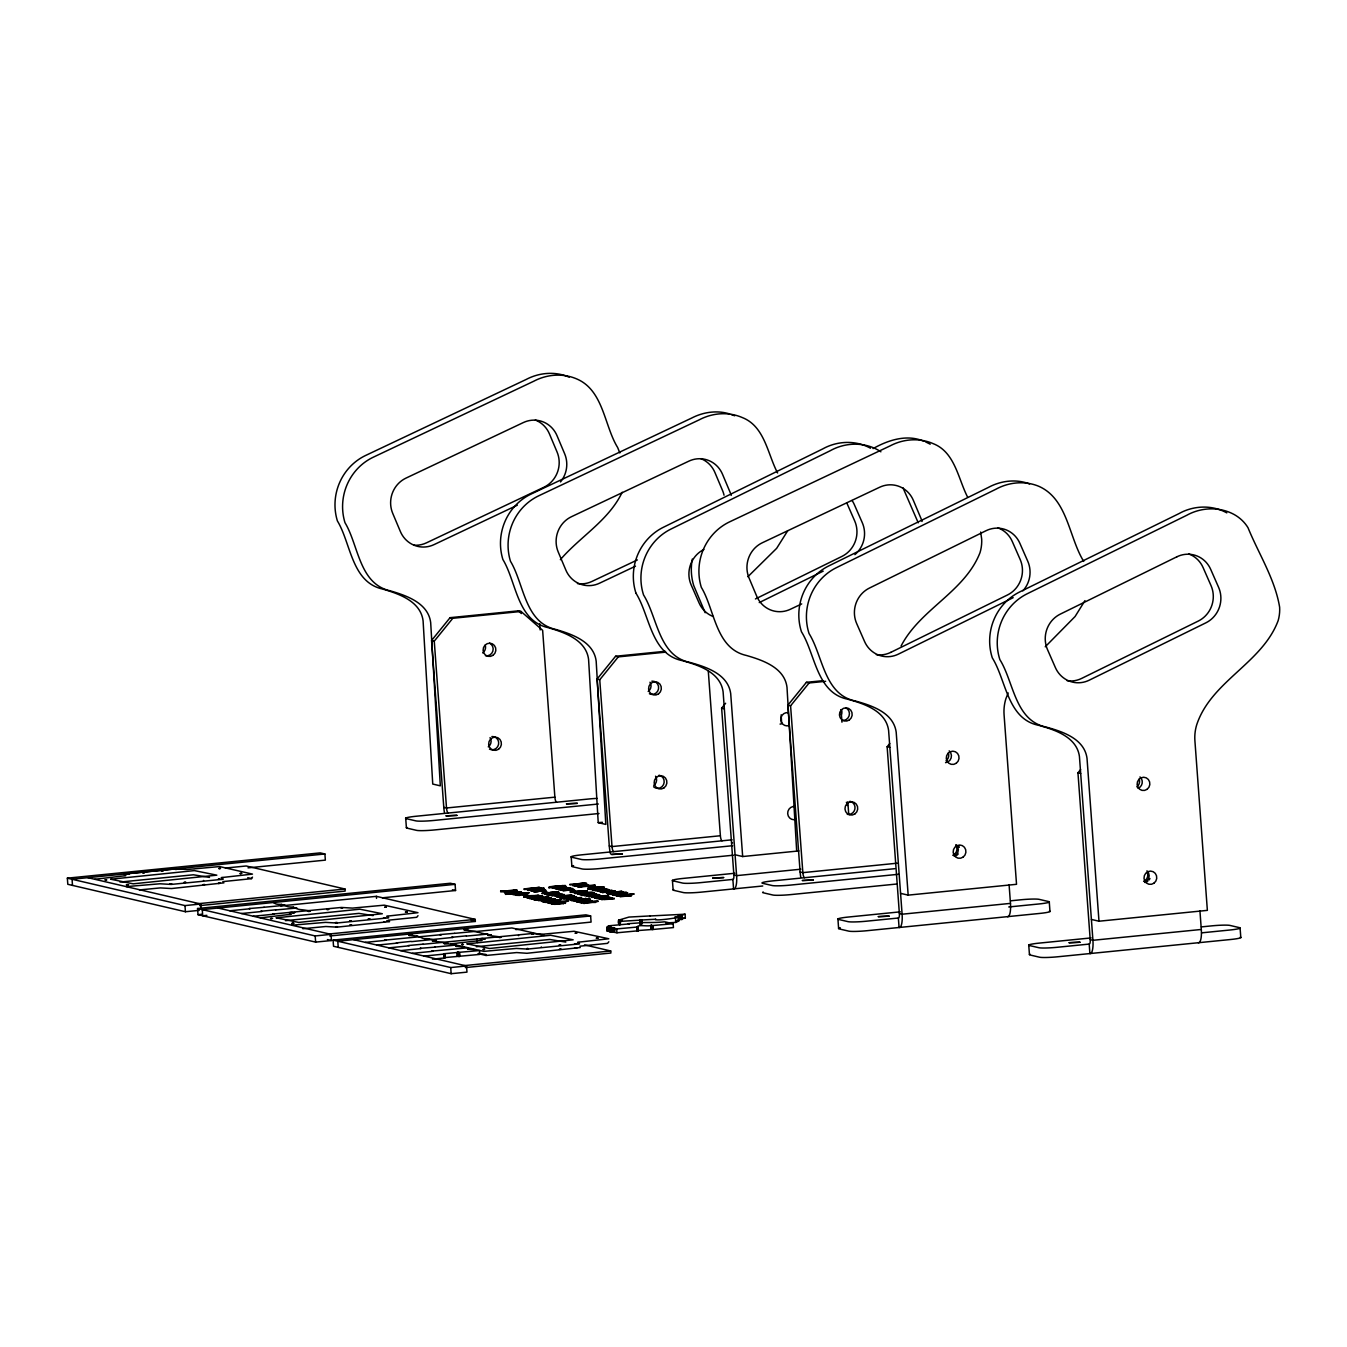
<?xml version="1.0" encoding="UTF-8"?>
<svg xmlns="http://www.w3.org/2000/svg" width="1347" height="1347" viewBox="0 0 1347 1347"><rect width="100%" height="100%" fill="white"/><g stroke="black" fill="none" stroke-linecap="round" stroke-linejoin="round"><path stroke-width="1.5" d="M531.897 889.795L524.202 888.902L539.238 887.404L533.715 888.144L540.467 888.313M616.926 893.297L608.844 893.92L606.504 892.842L621.523 891.344L616.017 892.084L623.358 892.438M533.176 890.3L531.29 891.192L534.641 890.35M547.32 900.469C536.426 897.489 541.511 904.157 550.418 900.857M605.561 889.997L606.992 889.71L603.591 888.969L606.419 889.087L604.668 890.232L612.228 890.418L608.204 891.091M607.042 890.35C584.783 891.394 609.063 891.95 607.935 890.081M1008.179 692.947L1005.889 698.706A42.01 40.174 -76.9 0 0 1004.071 714.718L1016.53 884.306L908.164 895.132L900.571 893.364M570.741 897.153L574.091 896.748L571.229 897.304M1084.958 600.644L1075.091 616.505L1045.238 646.796M622.162 492.278C608.793 520.447 580.136 536.628 560.352 559.695M787.658 530.853L776.663 548.33L747.871 576.735M901.092 645.988C920.203 609.012 964.822 591.804 980.06 552.539A38.491 36.807 -76.9 0 0 981.694 539.221L980.667 532.048M563.433 903.601L565.538 902.591L552.91 903.416L554.644 904.359L563.4 903.601L563.4 902.103C540.922 903.736 577.408 900.722 558.365 903.803C525.465 903.366 594.97 898.281 556.648 902.759M565.471 903.399L563.383 902.961L565.42 902.759M563.484 896.378L567.407 895.654M588.168 885.484L579.412 886.006L588.218 886.124M444.459 812.645A14.329 3.974 84.3 0 1 443.786 807.341L431.545 640.515L450.083 617.667L518.309 610.848L521.036 611.471L542.639 630.329L554.88 797.155A4.782 1.33 84.3 0 0 556.597 802.206M448.214 813.049A4.782 1.33 84.3 0 1 446.514 807.981L434.256 641.155L452.794 618.29L521.036 611.471M610.528 853.88A14.329 3.974 84.3 0 1 609.282 845.933L597.041 679.107L615.579 656.258L665.199 651.291M613.71 851.641A4.782 1.33 84.3 0 1 612.009 846.573L599.752 679.747L618.29 656.881L665.856 652.133M635.969 593.202C649.826 615.259 650.955 654.154 682.053 660.586C698.453 665.081 720.409 672.153 723.103 691.819L736.607 875.634A14.329 3.974 84.3 0 1 733.576 888.902L732.869 879.423A4.782 1.33 84.3 0 0 733.879 874.994L721.638 708.168L725.612 703.269M800.792 877.318A14.329 3.974 84.3 0 1 800.118 872.014L787.86 705.188L806.398 682.323L822.95 680.673M804.546 877.705A4.782 1.33 84.3 0 1 802.846 872.637L790.588 705.811L809.126 682.963L825.66 681.313M1029.579 483.96C1016.126 478.741 1000.77 480.66 988.243 487.496L828.86 565.875A53.341 51.018 -76.9 0 0 801.465 631.794C815.322 653.851 816.45 692.745 847.549 699.177C863.949 703.673 885.905 710.745 888.599 730.411L902.103 914.209A14.329 3.974 84.3 0 1 899.072 927.494L898.365 918.014A4.782 1.33 84.3 0 0 899.375 913.586L887.134 746.76L889.778 743.493M1226.797 512.87C1212.115 504.721 1193.61 505.394 1179.08 513.561L1019.679 591.956A53.341 51.018 -76.9 0 0 992.301 657.875C1006.142 679.915 1007.27 718.81 1038.385 725.258C1054.768 729.737 1076.724 736.826 1079.435 756.475L1092.922 940.29A14.329 3.974 84.3 0 1 1089.891 953.575L1089.201 944.079A4.782 1.33 84.3 0 0 1090.211 939.65L1077.954 772.824L1080.614 769.558M570.791 897.809L572.307 897.489L561.413 897.658L571.936 896.277L556.126 896.327L570.185 895.637M556.311 896.092L557.692 897.321L565.689 896.513M550.148 901.092C526.93 903.989 581.113 901.042 551.344 901.177M581.567 901.025L578.031 901.614L586.955 900.874L579.698 901.8L589.767 901.968L592.023 900.958L577.998 900.975L586.905 900.234L583.352 900.823M624.385 893.785L617.296 894.947L628.005 894.728L615.68 895.57L617.835 895.907L619.923 895.048L612.245 894.879L624.553 893.229L612.212 894.24L615.646 894.155M515.278 891.041L510.564 891.074M570.236 895.654C576.752 893.095 557.826 897.456 558.87 895.856M597.849 895.132L594.549 894.964M541.039 888.65L529.741 890.215L532.503 890.418M539.238 887.404L541.09 887.926L524.202 888.902M538.362 900.032L555.233 899.055L538.362 900.032L543.952 901.092M570.286 891.781L587.107 890.721L570.286 891.781L577.981 892.657M586.534 891.192L580.17 892.371M570.556 899.712C621.152 896.614 551.849 901.109 577.173 900.688M558.517 886.309L565.471 885.838A10.069 0.909 -4.2 0 0 565.134 885.484L549.155 886.781L558.938 887.235M556.58 887.286L551.024 886.781L562.928 885.568L563.063 887.639L565.016 886.814L562.187 886.696L565.521 886.478A10.069 0.909 -4.2 0 0 565.184 886.124L563.787 885.972M595.526 889.037C574.799 887.336 617.852 887.37 599.971 886.915C578.654 887.37 590.912 891.158 602.513 889.205M541.393 897.742L536.308 897.506M755.431 598.96L841.959 556.395A26.671 25.509 -76.9 0 0 854.688 520.935L846.792 502.919M759.253 602.58L823.202 571.128M890.822 652.352L1007.455 594.987A26.671 25.509 -76.9 0 0 1020.184 559.527L1012.287 541.511A26.671 25.509 -76.9 0 0 998.009 527.889M1013.163 597.681L898.415 654.12A26.671 25.509 -76.9 0 1 864.589 641.559L856.675 623.543A26.671 25.509 -76.9 0 1 869.421 588.067L986.038 530.718A26.671 25.509 -76.9 0 1 1019.864 543.279L1027.778 561.295A26.671 25.509 -76.9 0 1 1022.878 590.862M517.332 505.192L434.02 544.626A26.671 25.509 -76.9 0 1 400.379 531.526L392.735 513.392A26.671 25.509 -76.9 0 1 405.969 478.118L523.36 422.554A26.671 25.509 -76.9 0 1 557.001 435.637L564.662 453.787A26.671 25.509 -76.9 0 1 560.504 481.94M637.367 559.931L591.922 581.449A26.671 25.509 -76.9 0 1 577.442 583.571M873.058 448.602C888.279 440.048 906.901 433.953 923.857 441.244M635.498 566.178L599.516 583.217A26.671 25.509 -76.9 0 1 565.875 570.118L558.23 551.984A26.671 25.509 -76.9 0 1 571.465 516.709L688.856 461.145A26.671 25.509 -76.9 0 1 722.497 474.228L730.141 492.362A26.671 25.509 -76.9 0 1 731.219 495.393M801.701 603.911L790.352 609.282A26.671 25.509 -76.9 0 1 756.711 596.199L749.067 578.065A26.671 25.509 -76.9 0 1 762.301 542.774L879.692 487.227A26.671 25.509 -76.9 0 1 913.333 500.309L920.978 518.443A26.671 25.509 -76.9 0 1 922.055 521.474M608.457 897.742L596.351 898.449L606.419 898.112M638.057 930.811L616.977 932.781L607.312 931.131L607.009 927.241L610.797 926.837M607.295 931.097L609.686 930.861M651.493 925.591L653.059 929.464L673.433 927.578L673.163 923.722C657.706 920.338 673.13 922.628 644.287 922.543L628.207 923.688L629.302 923.806M539.726 897.809L535.635 897.725L535.382 896.327L533.378 895.873L533.648 897.153L531.61 896.041L524.37 896.765M275.596 909.966L296.896 907.996M422.874 944.314L532.149 933.522L543.397 934.161L574.007 931.265L608.793 938.775L580.439 941.957C572.374 942.142 584.733 943.994 576.668 944.18L527.569 949.079L516.339 948.44L483.775 951.369L450.925 943.843L479.296 940.644C487.345 940.492 475.003 938.623 483.068 938.421M454.663 933.303L439.964 934.582M434.66 947.109L455.943 945.072M458.906 956.471L458.401 952.38L479.465 950.561L479.751 954.417L443.752 957.683L445.032 957.768M622.196 920.035L619.94 920.186C622.28 925.271 616.892 925.456 618.593 920.169L628.948 917.071L650.382 915.909M622.297 920.102L619.384 921.432L640.566 920.102L640.616 924.194M674.729 917.307L685.084 914.209L685.354 918.065L678.181 919.715M655.736 919.26L655.265 919.597C658.7 921.079 688.064 916.078 674.813 917.358M665.671 922.931L675.79 922.426L678.72 921.095L678.4 915.775L678.602 921.028L675.47 921.23M606.773 897.792C582.476 898.735 617.549 895.738 603.389 897.624M535.938 899.089L546.023 898.011L530.987 897.759L536.207 899.779L533.58 899.611L544.407 898.836L529.253 898.5L532.435 897.86M105.133 879.86L106.817 879.894M128.032 874.22L129.009 873.95M163.088 870.836L161.32 870.953L163.054 870.802M128.504 884.693L126.298 884.878L127.527 884.693M128.537 884.726L127.325 884.928M176.659 869.337L175.228 869.354L176.659 869.354M219.645 879.254L218.854 879.338M272.599 918.418L270.545 918.536L271.926 918.502M293.528 912.811L292.636 912.694M308.951 911.431L309.928 911.279M291.929 923.419L294.033 923.318L292.03 923.52M337.221 922.611L335.538 922.611M386.134 907.07L385.057 907.204M405.464 912.071L407.148 912.071M732.01 842.414L732.549 842.936M463.435 944.5L462.543 944.382M484.768 938.842L483.337 938.825L485.139 938.775M484.28 949.366C479.7 949.77 486.974 949.349 483.842 949.349M532.57 934.06C529.472 933.942 535.82 933.909 532.772 933.825M576.263 943.86L574.58 943.826M432.488 940.846L435.957 940.492M451.784 937.293L466.214 935.862M260.88 911.279L275.815 909.797M385.949 940.189L384.636 940.139L441.244 934.666M416.897 935.997L408.882 935.407L412.435 935.003M396.388 942.883L411.172 941.385M464.176 929.885L467.83 929.43L464.193 928.571M435.098 947.126L419.944 948.339L421.005 948.423M444.19 943.607L447.793 943.22M455.943 946.352L459.546 945.964M499.484 936.805L487.715 935.374L491.352 934.919M467.712 949.096L471.315 948.709M640.583 920.068L655.703 919.243M623.324 892.59L619.957 893.061M520.767 893.499L510.53 893.549L521.087 893.701M555.217 903.029L562.659 902.338M557.557 901.665L547.539 902.759L550.755 902.136M589.75 901.345L581.466 901.766L583.941 901.918M625.732 895.115L617.465 895.469L619.957 895.688M588.117 894.24C569.411 896.395 598.489 895.183 593.219 894.021M428.7 938.741C420.079 938.438 425.467 938.876 417.065 936.013M491.184 934.986C476.063 932.579 479.044 931.501 464.227 929.901M467.712 947.817L431.73 951.134L432.993 951.167M262.025 911.464L261.166 911.178M273.946 914.175L253.354 916.263M451.75 937.36L453.013 937.411L411.576 941.637M421.123 948.541L400.631 950.612M444.712 954.013L424.17 956.084M629.234 923.89L608.187 925.86L610.78 926.803M582.106 884.642L573.401 885.754L572.576 884.928L586.585 883.312L569.882 884.306M548.801 893.819L544.676 893.684L558.702 892.068L541.999 893.044M600.257 897.22L594.532 898.062L608.507 895.806L591.804 896.799M551.832 902.877L549.307 902.726L551.748 902.221L551.613 903.753L555.755 902.271L551.563 903.113L563.4 902.103M551.613 903.753L563.45 902.759L562.692 901.951M583.773 902.793L595.593 901.8L583.807 903.433L587.949 901.951L583.807 903.433M619.755 896.563L623.897 895.082L619.704 895.923L631.575 895.57L620.496 896.732L619.923 895.048M572.576 884.928L576.465 883.851M572.627 885.568L575.674 884.945M544.676 893.684L548.566 892.59M580.035 886.444L578.974 887.05L595.239 885.619M544.727 894.324L549.29 893.398M536.089 898.651L537.807 899.611L536.123 899.291M594.482 897.422L599.045 896.496M594.532 898.062L599.095 897.136M581.584 884.356L586.635 883.952L584.968 883.447M518.46 893.97L515.278 894.61L527.569 893.751L522.333 893.617M408.444 945.527L423.11 944.146M558.197 894.122L546.528 894.812L549.93 894.088M586.282 892.792L574.63 893.482L578.031 892.775M408.916 935.424L409.825 935.239M105.133 879.877L106.026 879.961M218.635 879.153L219.83 879.103M292.636 912.727L294.74 912.626L293.09 912.795M291.929 923.436L293.023 923.284M335.538 922.577L337.221 922.577M405.481 912.087L406.558 911.936M407.148 912.087L405.918 912.172M485.156 938.808L484.55 938.64M461.752 944.466L463.132 944.516M597.984 938.169L596.165 938.202L597.984 938.135M252.512 877.116L251.232 878.699L222.794 881.612M515.716 894.088C503.643 893.718 529.27 892.893 520.262 892.438L521.441 892.32L520.599 893.128M571.28 897.944C584.379 895.806 548.818 899.628 569.343 898.129M432.438 940.913L447.81 943.186M579.513 900.453C607.362 897.624 562.137 905.016 581.18 899.375M564.578 888.33L565.757 888.027L561.48 887.42L565.706 887.387L561.48 887.42M440.991 934.801L439.981 934.633M409.202 945.813L388.879 947.867M444.594 953.895L444.662 957.919L444.763 953.912L443.618 953.777L458.401 952.38M610.46 932.141C605.51 927.426 617.768 925.692 614.384 931.855M565.622 888.397L567.457 887.993L562.204 887.841M437.927 941.738L436.866 941.822M650.113 915.96L685.084 914.209M506.085 892.455L504.553 892.792L507.297 892.994M261.806 911.498L241.584 913.519M515.093 891.344L517.265 890.805L500.613 891.226L517.214 890.165L511.035 891.041M584.244 892.893L576.364 893.364L586.753 892.388M621.859 894.29L613.979 894.745L617.515 894.155M582.729 885.636L580.894 884.575L584.009 884.238M551.799 895.334L564.444 894.526M551.849 895.974L557.759 895.183L549.643 894.829L560.655 893.65M601.604 899.072L614.249 898.264M601.654 899.712C626.17 896.698 586.097 899.745 601.587 897.826M637.485 930.895L637.788 926.854L638.023 930.811M532.52 889.491L530.465 889.727M388.29 920.203L416.728 917.29L418.008 915.707M578.873 900.301C563.198 900.284 581.651 900.166 578.402 899.123M570.69 889.879L572.121 889.592L558.399 889.592L562.894 889.761M562.659 896.866C562.676 897.691 557.069 898.264 562.558 897.321M549.694 895.469L558.028 894.408M612.363 898.466L599.499 899.224L610.46 897.388M599.499 899.224L607.834 898.163M444.207 953.693L444.662 957.919M605.746 890.367L599.937 891.276L604.433 891.445L599.987 891.916L602.412 892.286M562.406 889.071L560.605 889.34L572.61 889.188L560.773 890.182L562.844 889.121M525.785 894.812L517.096 895.149L519.74 894.762M553.095 901.766L555.823 900.907M579.715 901.025C565.588 903.467 602.294 900.284 583.605 900.672M341.515 907.811C345.505 907.76 338.72 907.844 341.751 907.979M535.887 898.432L539.726 898.028M397.129 943.119L377.109 945.123M461.752 944.483L462.762 944.567M526.744 948.608L528.176 948.608L527.165 948.574M574.58 943.86L575.809 943.725M519.605 893.903C525.869 893.701 519.774 892.707 521.491 892.977M432.488 951.336L412.401 953.356M567.323 895.856L565.639 896.378M539.861 890.249L544.137 890.923L539.911 890.889M566.498 888.599L568.956 888.144L564.713 888.178L569.006 888.835L564.763 888.818M522.383 894.256C525.869 892.707 528.378 895.267 521.693 894.475M606.302 890.502L610.595 891.158L606.352 891.142M249.852 908.77L229.832 910.774M551.782 894.088L548.28 894.61L555.469 894.307M553.583 893.869L557.119 893.28L548.229 893.97L555.873 893.802M595.946 889.138L592.528 889.121L601.436 888.363L592.579 889.761L601.469 889.071L598.068 888.986M587.343 894.509C575.102 896.193 603.608 893.482 593.084 894.913M589.127 894.29L592.68 893.701L583.79 894.391L592.731 894.341L585.221 895.267M549.374 901.345L545.838 901.934L554.745 901.194L547.505 902.12L550.418 902.035M619.3 893.953L622.836 893.364L613.946 894.054L621.59 893.869M585.069 899.847L587.477 899.375L585.591 898.213M637.198 927.039L616.69 928.925L614.097 927.982M292.232 912.357C284.166 912.542 296.525 914.394 288.46 914.579L260.291 917.863M426.006 939.011L425.096 939.078M678.686 919.631L678.753 915.741M579.917 946.183L607.564 943.355L608.827 941.789M585.541 884.221L586.787 884.407L574.63 886.09L580.389 885.097M585.575 884.861C589.935 886.259 570.488 885.232 579.042 886.141M566.548 889.239C557.506 886.275 549.424 890.687 560.958 887.942M537.992 891.192L533.496 891.024L545.754 890.098L533.58 891.781L539.339 890.771M562.406 888.751L556.934 888.734L559.611 889.003M540.602 890.67C558.837 890.939 524.623 891.445 538.009 891.832M562.878 888.818L560.116 888.852L563.265 888.33C562.979 884.221 535.129 890.367 557.052 886.242M566.616 888.767L570.64 888.094L565.403 887.959M594.347 888.144L589.498 888.986L592.966 889.188M536.51 898.415L531.038 898.398L533.749 898.668M537.487 897.674C546.949 896.647 533.968 896.479 531.324 897.355C521.07 901.362 575.203 893.566 531.644 899.089M604.449 892.068L601.755 891.815L607.177 891.192L601.705 891.175L603.102 891.411M608.255 891.731L615.293 891.158L613.592 891.663M506.893 892.354L517.888 892.135L517.282 891.36M580.944 886.107L589.346 885.636M569.209 889.39L572.61 889.188M570.673 889.424L574.108 889.525L562.844 890.67L570.724 890.064M604.13 890.148L608.979 889.643L606.217 889.441L607.531 889.946M580.658 893.583L577.88 894.24L582.14 893.095M582.746 893.532L579.715 894.071L580.692 894.24M598.657 895.334L599.836 895.452L588.521 896.664L597.832 895.637L594.599 895.603M570.017 898.432L567.154 898.971L577.509 898.213M570.067 899.072L567.205 899.611L579.446 898.028L569.04 899.442L570.034 899.611M509.351 891.647L506.489 892.034L508.913 892.842M507.937 892.438L509.402 892.286M534.591 889.71L531.728 890.098L543.127 890.182L531.29 891.192M593.135 895.553L595.93 895.199L593.64 894.425M432.421 959.148L444.476 957.953M584.194 893.566L581.719 893.903L584.901 894.778L594.397 893.566L579.934 894.711L582.796 894.172C569.36 894.61 604.685 891.815 591.181 893.516M554.88 797.155L446.514 807.981L443.786 807.341M598.321 804.007L434.037 820.441A14.699 1.33 -4.2 0 1 415.802 820.862L406.238 818.639A14.699 1.33 -4.2 0 1 416.105 816.248L588.706 799.007A14.699 1.33 -4.2 0 1 597.075 798.384M599.011 813.504L434.727 829.92A14.699 1.33 -4.2 0 1 416.509 830.341L406.946 828.119A14.699 1.33 -4.2 0 1 406.946 827.361M199.255 910.353L185.431 911.734L67.805 884.306L67.35 878.16L320.182 852.887L324.896 853.981L325.351 860.127L248.033 867.855M324.896 853.981L72.048 879.254L72.502 885.4M225.387 868.057L246.181 865.986L345 889.02L345.152 891.074L199.592 905.622M120.001 882.066L193.412 874.792L209.492 877.419M139.398 889.929L160.327 887.909L171.557 888.549L223.922 882.857M722.093 840.797A4.782 1.33 84.3 0 1 720.376 835.746L612.009 846.573L609.282 845.933M732.128 839.804L581.601 854.84A14.699 1.33 -4.2 0 0 571.734 857.231L581.298 859.453A14.699 1.33 -4.2 0 0 599.533 859.016L732.616 845.714M195.281 903.989L345 889.02M67.35 878.16L184.977 905.588L200.787 904.005L201.09 908.114M218.062 908.03L330.992 934.363L331.446 940.526L315.636 942.109L198.009 914.664L197.554 908.518L450.403 883.245L455.101 884.339L455.555 890.502L382.413 897.809M733.307 855.21L600.223 868.512A14.699 1.33 -4.2 0 1 582.005 868.933L572.441 866.71A14.699 1.33 -4.2 0 1 573.586 865.616M455.101 884.339L202.269 909.612L202.707 915.775L206.899 915.354M735.075 854.773L742.668 856.54L798.939 850.917M263.911 907.289L285.126 905.251M280.748 905.908L376.385 896.344L475.205 919.378L475.356 921.432L329.796 935.98M198.009 914.664L202.185 914.259M500.613 891.226L515.345 890.266L508.56 891.276M526.509 888.868L533.143 888.582L526.509 888.868L528.361 889.879L544.07 888.296L527.856 890.384L544.07 888.296M578.132 883.683C597.563 882.403 565.521 885.383 583.79 883.11M524.252 889.542L529.893 888.986M535.517 888.414L539.288 888.043M555.553 887.033L558.887 886.595M569.933 884.945L583.083 883.632M500.663 891.866L513.982 891.478M526.559 889.508L530.263 889.138M515.244 891.512L504.502 892.152L507.263 892.354C506.236 894.762 521.02 891.849 518.662 891.68M562.995 887.606L552.034 887.521L563.905 887.168M506.001 892.489L507.263 892.354M533.126 889.66L541.056 889.71L540.45 888.936M506.573 892.606L517.837 891.495M552.068 888.161L561.463 887.218M565.016 886.814L562.844 886.174M580.338 884.44L574.529 885.349L579.025 885.518M506.051 893.128L516.743 892.135L518.713 893.246M517.602 892.623L519.218 891.815M531.24 890.535L543.077 889.542M505.445 893.734L521.441 892.32M506.017 893.869L520.868 892.202M562.356 888.111C578.217 885.939 545.097 888.347 559.611 888.363M578.924 886.41L595.189 884.979M505.495 894.374L518.999 893.027M578.974 887.05L580.069 886.292L577.476 886.057L587.966 884.962L589.784 885.972M591.417 885.804L594.667 885.484M513.022 894.122L529.287 892.674L513.072 894.762M543.312 891.478L546.882 892.32M571.313 888.683L572.559 888.549M589.447 886.983C595.037 888.144 583.874 886.006 589.498 887.622M543.363 892.118L546.831 891.68M734.822 873.26L682.845 878.446A14.699 1.33 -4.2 0 0 672.978 880.82L682.542 883.06A14.699 1.33 -4.2 0 0 700.76 882.622L732.869 879.423M571.599 890.199L575.169 891.057M521.137 894.357L515.329 895.25L519.824 895.418M525.094 895.048L528.664 895.907M550.233 892.421C565.067 892.404 550.923 891.478 550.452 893.465L558.736 892.707L557.018 891.546M542.033 893.684L549.559 892.943M575.118 890.401L573.351 891.226M528.613 895.267L526.845 896.092M555.941 892.505C540.4 892.404 559.982 894.846 555.89 891.849M571.65 890.838L573.435 890.013M598.64 887.606L587.646 889.003L593.017 889.188M523.781 896.631C530.314 894.256 554.543 896.782 533.378 895.873M285.48 920.658L358.908 913.384L373.136 915.59M593.421 889.795L605.258 888.801L593.421 889.795L594.027 890.569M800.825 869.202L736.607 875.634L733.879 874.994M570.337 892.421L577.846 891.663M523.831 897.27L538.8 895.132M541.477 895.755L539.743 896.563M572.627 892.388C594.414 892.438 560.436 892.775 578.183 891.832M584.244 891.226L585.204 890.838L579.799 891.024L585.238 891.478L583.335 891.849M593.471 890.434L607.48 889.306M526.946 897.371L538.783 896.378L526.946 897.371L536.965 897.203M542.033 895.839L540.113 896.681L542.723 896.631M542.689 895.991L540.77 896.833M526.997 898.011L536.392 897.068M595.694 890.956L605.594 890.199M586.551 892.337L592.31 892.084M590.609 893.398L587.494 892.556L577.812 893.532L590.239 893.297L588.538 892.808M532.166 898.584L547.859 897.018M589.127 893.044L594.381 892.556M613.575 890.737L614.198 891.512L602.311 891.866L612.296 891.192L607.042 890.923M556.362 896.732L558.904 896.496M590.592 893.28L594.414 893.196M614.148 890.872L612.464 891.041L615.242 891.125M587.814 893.852L581.887 894.492L582.729 894.711M602.362 891.647L602.362 892.505L611.757 891.562M535.012 899.24L551.277 897.809L535.062 899.88M573.569 895.587L574.192 896.344L559.628 897.169L566.717 896.917M602.362 892.505L613.289 891.344M897.169 863.208L802.846 872.637L800.118 872.014M570.943 896.681L574.142 895.704M584.665 895.132L595.93 894.004L596.704 895.351M595.239 894.256L599.785 894.812L586.619 896.21L597.799 894.997L595.29 894.896L596.502 894.139M626.355 892.236C569.326 897.388 666.075 891.36 608.793 892.808C611.403 891.798 618.761 892.539 612.7 893.01M552.27 898.836L547.875 899.274L553.28 899.089L549.105 900.166M606.537 893.482L612.178 892.909M617.818 892.354L621.573 891.983M584.716 895.772L596.553 894.778L595.93 894.004M608.844 893.448L615.478 893.162L610.056 893.701M538.413 900.672L547.808 899.729M549.391 899.762L552.321 899.476M575.59 897.119C587.006 901.21 534.692 895.789 575.371 898.382M563.012 898.584C559.712 898.028 563.063 897.405 564.881 898.382M577.19 898.129L574.529 898.062L576.146 897.254M542.572 901.631C594.734 895.401 518.679 904.477 554.29 900.453M575.321 897.742L577.307 897.54L574.479 897.422M564.359 898.887L581.651 897.456M541.999 901.513L545.922 901.109L541.932 900.89M551.815 900.52L558.264 900.065M605.695 895.603L600.038 896.159L606.335 896.378M591.838 897.439L595.593 897.051M601.233 896.496L608.541 896.445L604.012 897.136M627.87 894.896C627.197 892.371 611.622 894.105 617.717 896.092L633.932 894.004L617.667 895.435L623.897 895.082M570.606 900.352L578.116 899.594M631.575 895.57L624.739 894.93L633.932 894.004M572.913 900.318L576.6 899.948M580.119 899.594C596.283 897.776 571.313 899.712 584.16 899.729M574.159 900.554L590.424 899.106M549.576 903.281L557.422 902.49M894.863 868.68L772.437 880.921A14.699 1.33 -4.2 0 0 762.57 883.295L772.134 885.518A14.699 1.33 -4.2 0 0 790.369 885.097L898.5 874.287M574.192 901.194L578.116 900.789M582.056 900.402L590.457 899.745M302.839 928.723L325.806 926.5L337.053 927.14L389.603 921.601L386.64 920.809M553.112 903.871L555.233 903.652M598.001 900.874L581.719 902.322L587.949 901.951M581.853 902.136L598.034 901.513M581.769 902.961L587.999 902.591M762.756 885.989L701.467 892.118A14.699 1.33 -4.2 0 1 683.232 892.539L673.668 890.316A14.699 1.33 -4.2 0 1 673.668 889.559M327.574 934.144L475.205 919.378M197.554 908.518L315.181 935.946L330.992 934.363M353.588 939.634L466.517 965.967L466.971 972.13L451.161 973.696L333.534 946.268L333.079 940.122L585.911 914.849L590.626 915.943L591.08 922.089L515.85 929.615M897.119 883.986L791.059 894.576A14.699 1.33 -4.2 0 1 772.824 895.014L763.261 892.792A14.699 1.33 -4.2 0 1 763.261 892.017M590.626 915.943L337.777 941.216L338.232 947.362M365.34 942.378L385.309 940.374M475.962 931.316L454.68 933.353M476.569 931.467L511.911 927.948L544.171 935.458M466.432 936.081L487.732 934.06M476.316 946.722L549.728 939.465L565.807 942.092M900.318 911.835L848.341 917.038A14.699 1.33 -4.2 0 0 838.474 919.412L848.021 921.651A14.699 1.33 -4.2 0 0 866.256 921.213L898.365 918.014M1010.536 900.823L1020.925 899.779A14.699 1.33 -4.2 0 1 1039.16 899.358L1048.724 901.581A14.699 1.33 -4.2 0 1 1038.857 903.972L1008.751 906.969M1009.088 884.609L1010.469 903.382L902.103 914.209L899.375 913.586M463.099 965.732L610.73 950.982L610.881 953.036L465.321 967.584M333.079 940.122L450.706 967.55L466.517 965.967M1098.984 921.213L1207.367 910.37L1194.907 740.799A42.01 40.174 -76.9 0 1 1196.708 724.787C1211.172 681.077 1262.358 663.195 1278.185 620.529A38.491 36.807 -76.9 0 0 1279.633 607.211C1274.936 578.924 1258.738 554.004 1248.029 527.755C1244.729 522.266 1239.947 517.787 1234.391 514.638C1219.708 506.489 1201.204 507.179 1186.673 515.329L1027.273 593.724A53.341 51.018 -76.9 0 0 999.878 659.643C1013.735 681.683 1014.863 720.578 1045.979 727.026C1062.362 731.522 1084.318 738.594 1087.012 758.243L1098.984 921.213L1091.39 919.429M1091.154 937.916L1039.16 943.119A14.699 1.33 -4.2 0 0 1029.293 945.493L1038.857 947.716A14.699 1.33 -4.2 0 0 1057.092 947.295L1089.201 944.079M1201.356 926.904L1211.761 925.86A14.699 1.33 -4.2 0 1 1229.979 925.423L1239.543 927.662A14.699 1.33 -4.2 0 1 1229.676 930.036L1201.591 932.848M1199.924 910.69L1201.305 929.464L1092.922 940.29L1090.211 939.65M637.064 927.039L637.35 930.912M557.288 886.41L551.091 887.319L552.657 887.016M564.157 888.06L558.348 888.953L560.773 889.323M533.732 897.725L535.062 897.607M604.449 891.142L605.796 891.007M618.61 920.22L619.94 920.186M651.645 925.642L673.163 923.722M652.184 929.497L636.946 930.625L638.074 930.71M603.422 898.264L599.348 898.533M729.687 413.967C717.075 410.01 703.286 412.014 691.668 418.058L531.206 493.995A53.341 51.018 -76.9 0 0 502.886 559.51C516.44 581.769 516.995 620.681 548.01 627.618C564.342 632.366 586.164 639.791 588.588 659.474L598.22 822.647L602.395 822.293M537.807 888.919L533.766 888.784L538.127 887.707M651.847 925.389C645.567 927.241 633.393 922.375 637.737 930.861M128.234 873.967L127.022 874.186L128.672 873.984M219.561 868.613C223.265 868.04 215.52 868.849 220.201 868.377M241.062 873.344L239.884 873.58L241.5 873.344M240.86 873.58L241.837 873.327M203.616 880.45L203.464 880.618M309.103 911.262L308.143 911.397L309.894 911.262M384.552 917.677C381.066 918.115 387.869 917.459 384.35 917.93M336.632 926.635C333.046 927.123 340.05 926.349 336.43 926.854M518.612 935.458L518.443 935.643M595.744 888.01L598.253 887.825M554.644 895.789L560.217 895.334M604.449 899.527L614.299 898.92M580.944 885.215L582.291 885.114M553.533 901.867L559.813 901.833M552.506 894.661L562.507 894.071M549.643 894.829L559.712 894.913M552.556 895.3L562.558 894.711M602.311 898.398L612.313 897.826M581.635 884.996L582.796 884.928M553.819 893.718L558.668 893.701M581.921 892.404L584.11 892.286M619.536 893.802L623.964 893.718M584.026 899.931L581.231 900.015M410.01 935.222L411.205 935.155M681.313 918.284L685.354 918.065M478.084 953.609L486.031 955.461L516.642 952.565L526.946 953.289L580.254 947.53M612.043 893.246L606.504 892.842M219.494 879.086L218.079 879.322M219.359 883.211C222.474 883.262 216.042 883.396 219.157 883.43M384.619 907.204L386.235 906.986M384.653 922.022L383.676 922.022M576.078 933.033C579.193 933.185 572.778 933.134 575.893 933.286M541.275 946.975L541.124 947.143M529.826 889.761L527.771 889.761M521.643 893.836L526.323 894.122M457.896 956.235L457.61 952.363M511.405 891.478L510.227 891.512M624.739 894.93L631.524 894.93M588.807 901.8L595.593 901.8M588.841 902.439L595.643 902.439M623.93 895.721L622.937 895.098M555.755 902.271L554.812 902.288L555.806 902.911M582.157 891.916L579.85 891.663M602.816 889.761L601.991 889.121L604.483 889.929M580.119 886.932L577.493 886.781L588.083 885.888M517.551 891.983L520.38 892.101M510.766 890.855L508.509 890.636M581.719 886.781L579.53 887.185M679.764 919.563L679.477 915.707M618.896 920.237L619.334 924.093M583.419 884.407L585.137 884.592L580.894 884.575M569.697 888.835L571.987 888.414M549.037 900.335L554.627 899.442M250.306 908.585L249.144 908.552L264.13 907.289M281.456 904.393C275.664 904.393 276.135 904.056 273.374 902.507M293.225 907.137C285.48 906.716 290.38 907.322 281.54 904.409M396.607 942.917L397.702 942.934M581.887 902.776L579.766 902.541L591.872 901.126M567.441 897.792L562.962 897.944M452.272 944.23L444.156 943.641M564.073 887.319L565.067 887.454M562.524 897.86L561.531 897.691L570.421 897.843L570.337 895.907M464.025 946.975L455.96 946.402M618.677 920.22L619.182 924.093M458.536 956.454L458.098 952.363M475.794 949.719L467.729 949.147M273.946 914.074L272.751 914.057L341.33 907.457L352.56 908.097L384.198 905.167L417.974 912.694L389.603 915.876C381.538 916.078 393.913 917.93 385.831 918.115L336.75 923.015L325.503 922.375L291.794 925.204M126.298 886.612L160.024 883.784L171.254 884.423L220.336 879.524C228.418 879.338 216.042 877.486 224.124 877.301L252.478 874.102L219.628 866.576L187.065 869.505L175.834 868.866L126.736 873.765C118.671 873.95 131.029 875.803 122.964 875.988L94.795 879.271M602.968 887.589L603.591 887.488M571.919 895.587L572.627 895.418M607.026 927.275L609.837 928.268M806.398 682.323L809.126 682.963M450.083 617.667L452.794 618.29M615.579 656.258L618.29 656.881M787.86 705.188L790.588 705.811M1077.954 772.824L1080.681 773.464M431.545 640.515L434.256 641.155M597.041 679.107L599.752 679.747M721.638 708.168L724.349 708.808M887.134 746.76L889.845 747.383M598.22 822.647L605.813 824.415L596.182 661.242C593.758 641.559 571.919 634.134 555.587 629.386C524.572 622.449 524.017 583.537 510.479 561.278A53.341 51.018 -76.9 0 1 538.8 495.763L699.245 419.826C712.411 412.822 728.525 411.542 742.281 417.553C764.86 426.359 767.622 454.293 777.606 472.982M621.523 891.344L623.375 891.866L608.793 892.808M591.266 886.797L589.616 887.033M555.503 886.393L556.53 886.629M570.892 896.041L571.936 896.277M578.402 897.792L579.446 898.028M578.452 898.432L579.496 898.668M537.621 895.435L541.528 896.395M531.61 896.041L535.433 896.967M546.208 899.442L547.286 899.712L540.669 899.998M452.424 889.761L455.555 890.502M584.514 944.87L610.73 950.982M471.315 920.489L475.356 921.432M247.764 877.688L251.737 878.614M293.309 907.154C300.819 910.639 298.158 908.787 308.665 910.74M408.899 934.111L412.485 934.936M428.834 938.758L436.007 940.425M478.791 953.423L485.964 954.451L486.031 955.461M87.858 877.672L200.787 904.005M327.405 939.583L331.446 940.526M570.438 888.582L565.588 888.868M531.762 890.788L534.102 890.249M731.354 414.573L734.704 415.785M569.209 377.194C555.435 371.183 539.322 372.462 526.172 379.467L365.711 455.421A53.341 51.018 -76.9 0 0 337.39 520.919C350.944 543.178 351.5 582.089 382.514 589.026C398.847 593.774 420.668 601.2 423.093 620.883L432.741 784.055L440.317 785.84L430.686 622.651C428.262 602.968 406.424 595.542 390.091 590.794C359.077 583.857 358.521 544.946 344.984 522.687A53.341 51.018 -76.9 0 1 373.304 457.189L533.749 381.235C546.916 374.23 563.029 372.967 576.802 378.962C603.574 390.411 604.214 425.703 617.633 447.49L619.839 452.929M870.482 448.214C855.8 440.048 837.295 440.738 822.764 448.905L663.364 527.283A53.341 51.018 -76.9 0 0 635.969 593.202M925.524 441.85L930.205 444.19M880.904 451.801C866.037 441.732 845.798 441.968 830.341 450.673L670.958 529.068A53.341 51.018 -76.9 0 0 643.563 594.97C657.42 617.027 658.531 655.922 689.647 662.37C706.047 666.849 727.986 673.938 730.697 693.587L742.668 856.54M575.337 898.382L572.879 897.59M518.309 610.848L521.407 613.542M902.961 487.732L918.233 522.804M1083.729 561.396C1068.794 537.419 1067.767 499.097 1038.857 486.318C1024.983 480.525 1008.903 482.058 995.837 489.264L836.436 567.643A53.341 51.018 -76.9 0 0 809.059 633.561C822.899 655.619 824.027 694.513 855.143 700.945C871.543 705.441 893.482 712.512 896.193 732.179L908.164 895.132M967.651 497.195C958.155 478.926 955.04 452.087 933.117 443.618C919.344 437.623 903.231 438.886 890.081 445.908L729.636 521.845A53.341 51.018 -76.9 0 0 701.316 587.343C714.853 609.619 715.409 648.53 746.423 655.467C762.756 660.198 784.594 667.624 787.002 687.324L796.649 850.496M705.171 612.733L693.722 585.575A53.341 51.018 -76.9 0 1 692.307 559.056M1240.099 928.117L1240.806 937.613M1049.279 902.052L1049.97 911.532M1028.738 945.038L1029.445 954.518M841.05 709.633L841.959 722.194M847.802 801.751L848.728 814.312M837.918 918.957L838.609 928.453M708.286 670.991L720.376 835.746M682.154 915.539L682.171 919.462L681.75 915.623M681.599 915.64L681.7 919.53M681.245 915.674L681.329 919.546M680.875 915.707L680.673 919.58M679.141 915.724L679.595 919.563M678.955 915.724L679.225 919.58M675.504 918.57L675.79 922.426M672.422 880.366L673.113 889.862M652.79 925.608L652.874 929.481M652.403 925.625L652.689 929.481M652.049 925.642L652.504 929.497M651.51 925.372L651.931 929.497M651.19 925.372L651.645 929.228M651.005 925.389L651.291 929.245M650.82 925.406L650.904 929.278M641.879 919.9L642.149 923.756M641.694 919.9L641.778 923.773M641.324 919.934L641.425 923.806M640.987 919.967L641.172 924.093M640.852 920.001L640.886 924.16M640.263 920.338L640.347 924.227M639.993 920.371L640.128 924.244L639.623 920.388M619.755 920.203L619.856 924.076M619.216 920.237L619.671 925.288M616.69 928.925L616.977 932.781M613.626 927.965L614.114 931.821M613.306 927.965L613.845 931.821M613.053 927.982L613.525 931.838M612.969 927.999L613.053 931.871M612.7 928.016L612.801 931.905M612.447 928.049L612.616 931.922M611.555 928.184L611.69 932.073L611.235 928.235M611.067 928.251L611.151 932.124M610.679 928.268L610.966 932.124M610.326 928.285L610.797 932.141M609.787 928.268L610.208 932.141M607.851 927.09L607.952 930.962M607.514 927.123L607.649 931.013M607.228 927.174L607.345 931.08M590.575 892.758L590.643 893.92M588.993 892.909L587.494 892.556M571.179 856.759L571.886 866.256M568.905 897.994C565.151 896.664 563.517 897.355 563.568 898.718M518.376 892.286L515.952 892.135M477.259 938.64L477.36 942.513M459.512 952.565L459.798 956.421M459.327 952.582L459.613 956.437M458.957 952.598L459.428 956.454M458.788 952.598L459.074 956.471M457.963 952.363L458.249 956.218M457.424 952.38L457.525 956.252M457.071 952.413L457.34 956.269M450.706 967.55L451.161 973.696M444.039 953.71L444.392 957.953M443.769 953.895L444.055 957.751M405.7 818.168L406.39 827.664M376.385 896.344L376.537 898.398M315.181 935.946L315.636 942.109M184.977 905.588L185.431 911.734M781.142 714.836L781.647 723.204M539.76 623.644L540.147 629.941M845.933 707.848A6.668 6.381 -76.9 0 1 841.808 720.392M849.906 801.28A6.668 6.381 -76.9 0 1 854.907 809.008A6.668 6.381 -76.9 0 1 847.364 814.363M841.555 709.852A6.668 6.381 -76.9 0 1 841.218 714.937M846.371 802.273A6.668 6.381 -76.9 0 1 847.431 805.506M1201.305 929.464A14.329 3.974 84.3 0 1 1198.274 942.732M1149.934 878.497A6.668 6.381 -76.9 0 1 1149.042 879.978M1147.812 881.191A6.668 6.381 -76.9 0 1 1144.714 882.437M1139.983 776.933A6.668 6.381 -76.9 0 1 1138.013 788.365M1147.408 872.772A6.668 6.381 -76.9 0 1 1143.62 881.393M1139.175 779.071A6.668 6.381 -76.9 0 1 1136.868 786.85M1240.25 937.142A14.699 1.33 -4.2 0 1 1230.383 939.533L1057.782 956.774A14.699 1.33 -4.2 0 1 1039.547 957.212L1030 954.972A14.699 1.33 -4.2 0 1 1030 954.215M1067.194 680.774A26.671 25.509 -76.9 0 0 1081.658 678.417L1198.274 621.068A26.671 25.509 -76.9 0 0 1211.02 585.591L1203.107 567.592A26.671 25.509 -76.9 0 0 1188.829 553.954M1146.954 870.836A6.668 6.381 -76.9 0 1 1144.916 882.201M651.864 681.144A6.668 6.381 -76.9 0 1 658.515 688.974A6.668 6.381 -76.9 0 1 649.406 693.789M659.087 775.198A6.668 6.381 -76.9 0 1 663.532 784.594A6.668 6.381 -76.9 0 1 653.581 786.816M724.029 495.191A26.671 25.509 -76.9 0 0 722.564 490.594L714.903 472.46A26.671 25.509 -76.9 0 0 700.827 458.62M649.995 682.222A6.668 6.381 -76.9 0 1 648.193 691.482M655.551 776.192A6.668 6.381 -76.9 0 1 653.75 785.453M1010.469 903.382A14.329 3.974 84.3 0 1 1007.438 916.667M958.525 845.815A6.668 6.381 -76.9 0 1 959.3 847.33M958.205 853.914A6.668 6.381 -76.9 0 1 955.511 855.951M949.164 750.868A6.668 6.381 -76.9 0 1 945.56 762.671M955.798 845.175A6.668 6.381 -76.9 0 1 952.784 855.311M948.355 753.007A6.668 6.381 -76.9 0 1 946.032 760.786M1049.414 911.077A14.699 1.33 -4.2 0 1 1039.547 913.451L866.963 930.71A14.699 1.33 -4.2 0 1 848.728 931.131L839.164 928.908A14.699 1.33 -4.2 0 1 840.326 927.814M890.822 652.352A26.671 25.509 -76.9 0 1 876.358 654.693M956.117 844.771A6.668 6.381 -76.9 0 1 954.08 856.136M489.618 643.176A6.668 6.381 -76.9 0 1 485.492 655.736M491.924 736.523A6.668 6.381 -76.9 0 1 498.575 744.352A6.668 6.381 -76.9 0 1 489.466 749.168M413.647 545.181A26.671 25.509 -76.9 0 0 426.427 542.858L543.818 487.294A26.671 25.509 -76.9 0 0 557.069 452.003L549.424 433.869A26.671 25.509 -76.9 0 0 535.331 420.028M485.24 645.179A6.668 6.381 -76.9 0 1 482.697 652.891M490.055 737.6A6.668 6.381 -76.9 0 1 488.254 746.861M781.782 723.659A6.668 6.381 -76.9 0 1 780.065 724.097M852.062 500.512A26.671 25.509 -76.9 0 1 854.368 504.687L862.282 522.703A26.671 25.509 -76.9 0 1 854.924 554.627M713.371 616.589A26.671 25.509 -76.9 0 1 699.093 602.968L691.179 584.952A26.671 25.509 -76.9 0 1 703.925 549.475M789.291 725.461A6.668 6.381 -76.9 0 1 780.789 719.87A6.668 6.381 -76.9 0 1 788.349 712.681M796.178 819.313A6.668 6.381 -76.9 0 1 787.692 813.706A6.668 6.381 -76.9 0 1 795.235 806.516M556.429 900.419L544.07 901.429L556.429 900.419M558.837 893.145L546.495 894.172L558.837 893.145M586.938 891.832L574.58 892.842L586.938 891.832M603.153 888.229L590.794 889.256L603.153 888.229M608.642 896.9L596.3 897.91L608.642 896.9M585.221 891.967L576.314 892.724L585.221 891.967M110.774 879.221L133.201 883.834L216.833 875.163L194.372 870.6L110.774 879.221M276.27 917.812L298.697 922.426L382.329 913.754L359.868 909.191L276.27 917.812M467.089 943.877L489.533 948.49L573.165 939.819L550.704 935.273L467.089 943.877M1176.874 556.799L1060.241 614.148A26.671 25.509 -76.9 0 0 1047.511 649.608L1055.408 667.624A26.671 25.509 -76.9 0 0 1089.252 680.184L1205.868 622.836A26.671 25.509 -76.9 0 0 1218.614 587.359L1210.7 569.36A26.671 25.509 -76.9 0 0 1176.874 556.799M539.81 897.102L535.584 897.085L539.81 897.102M142.748 872.772L144.432 872.688L142.748 872.772M169.756 884.036L171.86 883.969L169.756 884.07M184.101 882.42L185.768 882.336L184.101 882.42M203.06 884.676L204.744 884.592L203.06 884.676M446.093 815.861L456.902 815.356L446.093 815.861M566.515 803.822L577.307 803.334L566.515 803.822M326.917 909.494L328.584 909.427L326.917 909.494M349.597 920.994L351.264 920.927L349.597 920.994M349.9 925.136L351.567 925.052L349.9 925.136M368.253 919.142L369.92 919.058L368.253 919.142M611.589 854.453L622.398 853.947L611.589 854.453M499.08 937.428L500.747 937.36L499.08 937.428M712.832 878.042L723.625 877.554L712.832 878.042M559.089 945.207L560.756 945.139L559.089 945.207M559.392 949.332L561.059 949.265L559.392 949.332M574.597 948.019L576.701 947.918L574.597 948.019M802.425 880.517L813.218 880.029L802.425 880.517M878.328 916.634L889.121 916.145L878.328 916.634M1069.148 942.715L1079.957 942.227L1069.148 942.715M1147.088 789.308A6.668 6.381 -76.9 0 0 1146.246 777.842A6.668 6.381 -76.9 0 0 1137.121 784.543A6.668 6.381 -76.9 0 0 1147.088 789.308M1153.992 883.161A6.668 6.381 -76.9 0 0 1153.15 871.694A6.668 6.381 -76.9 0 0 1144.007 878.379A6.668 6.381 -76.9 0 0 1153.992 883.161M854.89 813.925A6.668 6.381 -76.9 0 0 854.2 802.442A6.668 6.381 -76.9 0 0 844.973 808.991A6.668 6.381 -76.9 0 0 854.89 813.925M849.334 719.955A6.668 6.381 -76.9 0 0 848.661 708.471A6.668 6.381 -76.9 0 0 839.434 715.021A6.668 6.381 -76.9 0 0 849.334 719.955M956.269 763.244A6.668 6.381 -76.9 0 0 955.427 751.778A6.668 6.381 -76.9 0 0 946.284 758.462A6.668 6.381 -76.9 0 0 956.269 763.244M963.156 857.079A6.668 6.381 -76.9 0 0 962.314 845.613A6.668 6.381 -76.9 0 0 953.171 852.297A6.668 6.381 -76.9 0 0 963.156 857.079M664.054 787.843A6.668 6.381 -76.9 0 0 663.381 776.36A6.668 6.381 -76.9 0 0 654.154 782.91A6.668 6.381 -76.9 0 0 664.054 787.843M658.498 693.89A6.668 6.381 -76.9 0 0 657.824 682.407A6.668 6.381 -76.9 0 0 648.597 688.957A6.668 6.381 -76.9 0 0 658.498 693.89M498.558 749.252A6.668 6.381 -76.9 0 0 497.885 737.769A6.668 6.381 -76.9 0 0 488.658 744.319A6.668 6.381 -76.9 0 0 498.558 749.252M493.019 655.299A6.668 6.381 -76.9 0 0 492.328 643.815A6.668 6.381 -76.9 0 0 483.102 650.365A6.668 6.381 -76.9 0 0 493.019 655.299"/></g></svg>
